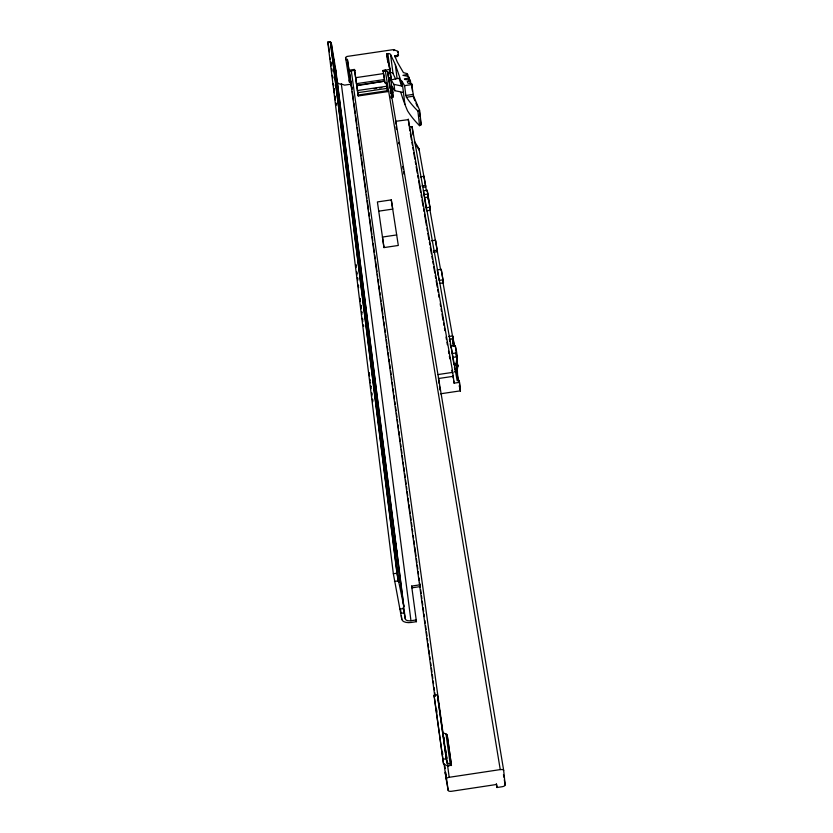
<?xml version="1.0" encoding="UTF-8"?>
<svg xmlns="http://www.w3.org/2000/svg" width="833" height="833" viewBox="0 0 833 833"><rect width="100%" height="100%" fill="white"/><g stroke="black" fill="none" stroke-linecap="round" stroke-linejoin="round"><path stroke-width="1.25" d="M371.58 392.739L371.914 395.998M416.448 621.678L416.136 619.95L410.961 620.731A5.248 2.645 -7.8 0 1 405.286 618.909L403.214 607.684L403.87 606.434L396.945 573.208L330.389 41.65L327.858 42.025L327.838 42.67L393.353 573.75L401.818 619.429A8.747 4.415 -7.8 0 0 411.283 622.449L416.448 621.678L411.637 586.078L420.207 584.787M458.348 380.941C456.172 369.321 458.764 357.274 455.203 345.57L450.965 346.205L451.101 347.455M456.161 353.119L457.13 358.596L456.015 365.427L456.932 356.795L452.694 357.419L453.995 364.76M456.911 373.382L457.838 365.26M330.389 41.65L331.315 43.306L335.834 70.139L335.595 72.523M397.601 56.405L398.382 54.447L397.466 55.384L394.738 55.78L394.873 56.8L397.601 56.405L397.466 55.384M351.974 89.183L347.392 59.403L345.851 59.632L345.56 57.498L346.945 56.467L393.676 49.584L397.841 51.354L398.507 55.467M400.756 92.369L401.204 93.546A175.701 156.135 11.5 0 0 404.911 104.364A175.378 155.854 11.5 0 0 407.576 110.872A146.358 92.432 -3.3 0 0 419.572 125.668L421.259 124.856L419.593 110.206L413.449 95.743L411.585 83.581L407.983 83.227L407.264 81.54L410.45 80.947L410.742 83.415M419.572 125.668L417.885 111.028L419.593 110.206M407.962 76.928L407.66 74.46L402.912 75.345L408.514 76.449L409.628 81.696M409.19 78.01L404.421 78.896L404.661 79.479L410.044 80.01L410.45 80.947M442.719 759.3L446.228 758.769L446.998 762.997L450.195 764.111A4.498 1.895 -8.3 0 1 451.403 765.142L447.998 766.068L444.676 764.455A4.509 1.905 -8.3 0 1 443.458 763.413L433.972 695.274L437.367 694.764L446.946 762.882M496.957 787.508L496.614 784.478L451.663 791.267A3.28 1.343 -8.3 0 1 448.185 790.434L446.155 779.157A3.332 1.385 -8.3 0 1 449.206 777.293L500.248 769.598A3.332 1.385 -9.1 0 1 503.684 770.473L505.162 784.925A3.27 1.333 -9.1 0 1 502.07 786.737L496.957 787.508L496.333 783.666M387.73 72.544L437.95 374.569L452.756 372.361L454.1 383.149L459.514 382.347L459.17 380.442L457.161 380.743L412.075 126.554L409.201 126.98M454.714 372.039L456.786 371.737M439.168 383.617L438.533 378.515L453.339 376.308M440.428 393.811L460.42 390.844L459.514 382.347M393.353 573.75L396.945 573.208M394.446 581.444L398.039 580.913M420.498 586.547L411.96 587.827L411.637 586.078M399.902 609.121L403.391 608.6M400.631 613.38L404.109 612.859M387.46 60.08L386.627 53.791L387.876 53.614A2.541 1.572 -7.6 0 1 390.562 54.53L395.311 64.516L401.037 81.113L401.641 85.976L393.988 84.404L390.948 79.926L398.976 78.219L401.641 85.976M347.392 59.403L348.871 70.243L354.462 69.42L358.221 95.962L387.626 91.63L386.804 86.226L357.43 90.558L357.524 91.172M434.691 695.43L349.433 72.929A2.166 1.739 -7.3 0 1 351.307 70.888L355.139 70.326M387.699 72.346L390.229 71.971L390.708 77.511L388.532 77.823L387.668 72.273A2.176 1.739 -9.7 0 0 385.346 71.128L383.159 71.451L383.024 70.461L389.906 69.441L386.627 53.791M355.629 77.688L383.534 73.585L384.523 79.52L356.462 83.654M389.126 72.763L390.365 72.586A2.499 1.572 -7.6 0 1 393.02 73.512L395.633 79.073M345.56 57.498L349.464 82.175L350.974 81.946M336.209 75.928L337.167 81.624A3.728 2.988 -6.5 0 0 341.343 84.018L344.602 85.122L350.912 84.195M356.691 85.268L384.784 81.134L356.753 85.716M385.033 82.675L386.179 82.509L387.626 91.63M374.121 88.725L376.672 88.35M379.234 87.975L381.785 87.59M401.037 81.113L402.058 81.322A148.961 92.286 -3.4 0 0 404.619 85.643L412.002 84.56M357.732 92.702L387.158 88.36M358.075 95.035L387.501 90.693M417.885 111.028A147.857 92.359 -3.3 0 1 406.442 97.253L405.827 95.483L413.147 94.4M406.442 97.253L413.605 96.201M452.756 372.361L408.389 119.64L395.821 121.285M420.29 176.846L424.007 176.294L425.819 186.915L423.331 187.29M421.894 185.946L425.642 185.395M428.235 197.067L424.413 197.629L426.569 210.791L430.401 210.228L427.204 190.236L423.393 190.799L424.299 196.619M424.059 194.62L427.891 194.047M391.291 199.889L377.401 201.94L383.982 247.588L398.309 245.464L391.291 199.889L392.718 209.093L378.723 211.166M426.204 207.719L430.047 207.146M396.695 234.937L382.451 237.051L383.982 247.588M431.598 240.789L435.492 240.216L437.273 250.16L437.45 251.681L433.535 252.253M433.358 250.743L437.273 250.16M439.439 283.459L443.458 282.856L441.24 269.319L437.231 269.913L438.262 275.744M443.125 279.805L439.085 280.409L438.679 278.076M448.539 336.542L452.673 335.928L454.464 345.893M453.6 345.591L452.381 338.812L449.393 339.25L449.799 341.52M452.59 356.451L452.267 353.525L456.515 352.9M455.713 365.468L457.817 365.156M455.047 371.351L457.025 371.049L456.838 369.363L454.86 369.654L454.422 367.207M327.838 42.67L330.378 42.296M391.146 97.159L393.093 97.055L390.76 79.25L388.792 79.354L389.979 88.288M391.77 86.205L394.8 90.693L403.432 92.473M451.476 765.548L447.175 735.05A4.425 1.937 -8.2 0 0 445.978 733.977L442.771 732.717M414.376 141.277L418.947 148.638L426.434 190.872M416.031 145.109L419.124 150.107L418.947 148.638M407.66 74.46L407.327 73.679L403.432 72.617L397.268 61.975L394.738 55.78M413.397 97.242L414.907 100.772M415.917 103.136L417.427 106.676M371.612 392.843L371.924 394.373M370.248 380.431L370.039 379.421M370.3 381.941L370.279 382.878M335.251 98.94L335.303 99.981M331.118 65.484L331.086 65.953M460.305 390.885L460.451 391.218M360.897 305.315L361.095 306.086L361.064 305.472M361.095 307.408L360.928 306.648L361.116 308.772M456.723 372.007L458.421 380.608M459.379 385.512L460.108 389.198L459.17 380.442M459.327 385.918L460.055 389.646M330.295 58.685L330.128 57.966L330.264 59.237M363.323 325.12L363.594 326.317L363.511 325.234M375.589 391.51L375.922 393.051L372.476 368.009L377.359 404.224L375.267 390.073L375.6 391.635M357.784 280.169L357.388 277.878M334.429 91.286L333.981 88.652M334.46 92.161L334.231 91.089L334.439 92.973M408.389 119.64L408.264 119.088L409.065 125.804M430.401 210.228L427.204 190.236M443.458 282.856L441.24 269.319M456.036 354.619L456.484 357.107M456.932 359.596L457.379 362.084L457.005 358.606M427.652 197.119L428.11 199.67M429.484 207.313L440.615 269.861M442.729 281.117L454.329 346.299M456.838 360.314L457.983 366.687M372.799 401.704L372.372 399.111M455.838 363.729L457.025 371.049M450.965 346.205L452.267 353.525M450.195 343.779L450.799 347.174M433.972 695.274L434.378 697.575M453.485 346.403L452.736 341.592M409.43 128.261L409.878 130.823M410.325 133.384L411.45 139.788M411.898 142.349L412.345 144.911M412.793 147.472L413.241 150.034M413.699 152.595L414.813 158.999M415.261 161.56L415.719 164.122M416.167 166.683L417.281 173.087M417.739 175.648L418.187 178.21M418.635 180.782L420.655 192.308M421.102 194.87L421.55 197.431M421.998 199.993L423.122 206.397M423.57 208.958L424.018 211.52M424.466 214.081L426.486 225.608M426.933 228.169L427.381 230.731M427.839 233.292L428.953 239.696M429.401 242.257L429.859 244.819M430.307 247.38L431.421 253.784M431.879 256.345L432.327 258.907M432.775 261.468L433.222 264.03M433.67 266.591L434.795 272.995M435.243 275.556L435.69 278.118M436.138 280.679L437.263 287.083M437.71 289.645L438.158 292.206M438.606 294.767L439.053 297.339M440.178 303.743L440.626 306.305M441.074 308.866L441.521 311.427M441.979 313.989L443.094 320.393M443.541 322.954L443.999 325.516M444.447 328.077L444.895 330.639M446.019 337.042L446.467 339.604M446.915 342.165L447.363 344.727M448.487 351.13L448.935 353.692M449.383 356.253L449.83 358.815M451.85 370.341L452.298 372.903M452.746 375.464L453.194 378.026M453.641 380.587L454.1 383.149M331.149 65.016L330.68 62.163M333.627 85.237L333.315 83.675L333.596 86.101M335.283 98.346L334.908 96.118M356.961 273.505L356.576 271.662L356.961 274.994M337.646 91.005L338.083 93.181L336.313 81.519L339.021 100.637L337.219 88.892L337.657 91.089M327.858 42.025L329.545 51.896M336.126 105.416L335.741 103M361.959 314.374L361.522 311.625M362.532 318.508L362.751 319.799M392.051 87.194L393.093 97.055M331.961 71.711L331.472 68.681M360.043 298.422L360.262 299.713M437.95 374.569L503.684 770.473M391 95.93L391.427 98.492M396.102 126.72L396.529 129.292M402.693 166.496L403.12 169.068M403.547 171.629L403.974 174.201M503.465 774.669L503.892 777.231M504.309 779.792L505.162 784.925M385.138 69.857L500.248 769.598M332.763 78.427L332.273 75.293M446.092 778.293L445.259 772.389L446.071 777.689M369.3 372.924L369.404 373.611M383.024 70.461L385.033 82.946M355.878 264.582L356.097 265.946M348.871 70.243L351.87 89.037M358.596 287.614L358.263 285.438M371.101 388.636L370.747 386.335M331.617 68.421L331.909 70.326M332.513 75.626L332.804 77.531M330.836 61.934L331.107 63.787M356.097 267.549L355.681 264.707M358.482 285.146L358.586 285.875M335.959 103.188L336.147 104.448M360.283 301.567L359.877 298.735M362.782 321.809L362.303 318.341M369.498 376.068L369.071 373.059M370.997 386.075L371.112 386.856M398.799 143.828L398.601 142.422M334.21 88.912L334.45 90.599M335.126 96.326L335.293 97.513M361.834 311.886L361.939 312.625M354.66 70.722L358.221 95.962M447.175 735.05L451.403 765.142M445.978 733.977L450.195 764.111M444.093 738.069L444.447 740.579M445.738 749.773L446.082 752.282M446.53 755.635L446.957 758.551M447.477 762.31L447.998 766.068M443.833 737.84L444.187 740.35M446.269 755.406L446.623 757.915M351.307 70.888L447.206 763.111M447.602 765.694L449.206 777.293M437.367 694.764L446.228 758.769M357.607 277.649L357.784 278.961M352.286 91.443L353.525 100.449M353.879 103.021L355.285 113.319M355.639 115.902L356.878 124.908M357.232 127.48L357.763 131.343M358.117 133.915L360.231 149.367M360.585 151.939L361.116 155.802M361.47 158.374L362.709 167.391M363.063 169.963L363.594 173.826M363.938 176.398L366.062 191.85M366.416 194.422L366.947 198.285M367.301 200.857L368.53 209.874M368.884 212.446L369.415 216.309M369.769 218.881L371.893 234.323M372.247 236.905L372.778 240.768M373.122 243.34L374.361 252.347M374.715 254.929L375.246 258.782M375.6 261.364L377.016 271.662M377.37 274.234L377.713 276.806M378.067 279.378L378.599 283.241M378.953 285.823L379.484 289.686M379.838 292.258L380.192 294.83M380.546 297.402L381.077 301.265M381.431 303.837L382.836 314.135M383.19 316.717L383.544 319.289M383.898 321.861L384.43 325.724M384.784 328.296L385.315 332.159M385.669 334.741L386.023 337.313M386.377 339.885L386.897 343.748M387.251 346.32L387.782 350.183M388.136 352.755L388.667 356.618M389.021 359.19L389.375 361.772M389.729 364.344L390.261 368.207M390.615 370.779L391.135 374.642M391.489 377.214L391.843 379.796M392.197 382.368L392.728 386.231M393.082 388.803L393.613 392.666M393.967 395.238L394.498 399.101M394.852 401.673L395.206 404.244M395.56 406.827L396.081 410.69M396.435 413.262L396.966 417.125M397.32 419.697L397.674 422.269M398.028 424.851L398.559 428.703M398.913 431.286L399.444 435.149M399.798 437.721L400.319 441.584M400.673 444.156L401.027 446.727M401.381 449.299L401.912 453.162M402.266 455.745L402.797 459.608M403.151 462.18L403.505 464.752M403.859 467.323L404.39 471.186M404.744 473.758L405.265 477.621M405.619 480.204L406.15 484.056M406.504 486.639L406.858 489.21M407.212 491.782L407.743 495.645M408.097 498.217L408.628 502.08M408.982 504.663L410.211 513.669M410.565 516.241L411.096 520.104M411.45 522.676L411.981 526.539M412.335 529.111L412.689 531.693M413.22 535.557L413.574 538.128M413.918 540.7L414.449 544.563M414.803 547.135L416.042 556.152M416.396 558.724L416.927 562.587M417.281 565.159L417.812 569.022M418.166 571.594L418.51 574.166M419.041 578.029L419.395 580.611M419.749 583.183L420.28 587.046M420.634 589.618L421.165 593.481M421.519 596.053L421.873 598.625M422.227 601.207L422.758 605.07M423.102 607.642L423.633 611.505M423.987 614.077L424.341 616.649M424.872 620.512L425.226 623.084M425.58 625.666L426.111 629.519M426.465 632.101L426.996 635.964M427.35 638.536L427.693 641.108M428.047 643.68L428.579 647.543M428.933 650.125L429.464 653.978M429.818 656.56L430.172 659.132M430.703 662.995L431.057 665.567M431.411 668.139L431.942 672.002M432.285 674.574L432.816 678.437M433.17 681.019L433.524 683.591M434.055 687.454L434.409 690.026M434.764 692.598L435.295 696.461M444.832 765.975L445.186 768.547M445.717 772.41L446.061 774.992M446.592 778.845L448.185 790.434M436.627 709.591L436.981 712.173M442.448 752.105L442.802 754.677M444.041 763.694L446.155 779.157M434.576 698.72L439.324 733.227A4.446 1.958 -8.3 0 0 439.418 733.488M439.501 734.487L443.458 763.413M349.173 80.03L349.464 82.175M386.804 86.226L386.887 86.84M438.45 377.859L438.533 378.515M390.313 90.849L390.656 93.4M386.179 82.509L386.387 84.06M372.715 399.517L372.809 400.236M387.876 53.614L390.365 72.586M390.385 72.95L391.51 81.582M392.156 86.507L392.968 92.661M388.896 63.454L390.875 78.552M395.883 121.774L396.216 124.315M387.512 59.07L388.011 62.839M390.562 54.53L393.02 73.512M393.988 84.404L394.8 90.693M341.343 84.018L410.961 620.731M452.621 340.791L452.381 338.812M393.676 49.584L393.811 50.605M395.311 64.516L397.081 78.448M335.834 70.139L403.87 606.434M337.167 81.624L405.286 618.909M336.074 76.636L336.397 79.218M336.886 83.081L337.219 85.664M337.709 89.527L338.198 93.4M341.124 116.599L341.457 119.171M341.936 123.045L342.269 125.616M342.759 129.49L343.081 132.062M343.571 135.935L343.894 138.507M344.383 142.381L344.716 144.952M345.206 148.826L345.528 151.398M348.621 175.888L348.944 178.47M349.433 182.333L349.766 184.916M350.256 188.779L350.578 191.361M351.068 195.224L351.391 197.806M351.88 201.669L352.203 204.252M352.692 208.115L353.025 210.687M356.93 241.622L357.263 244.204M357.753 248.067L358.075 250.65M358.565 254.513L358.888 257.095M360.189 267.403L360.522 269.986M365.25 307.367L365.572 309.938M366.062 313.812L366.385 316.384M372.747 366.655L373.069 369.227M331.315 43.306L399.246 582.361M330.462 42.098L398.122 581.309M400.694 610.402L401.017 612.984M401.339 615.556L401.818 619.429M402.058 81.322L404.911 104.364M439.48 386.168L439.959 389.99M397.841 51.354L397.966 52.364M404.619 85.643L405.827 95.483M412.075 126.554L413.095 135.04M410.044 80.01L410.482 83.696M408.514 76.449L408.951 80.135M424.007 176.294L424.184 177.814M411.585 83.581L412.45 90.964M419.436 111.393L420.009 116.422M420.301 118.932L420.873 123.95M435.492 240.216L435.659 241.726M452.673 335.928L452.84 337.438M456.796 356.607L455.203 345.57M390.708 77.511L390.76 79.25M351.901 87.767A2.145 1.708 -7.4 0 1 351.713 87.257M414.553 142.662A2.426 0.531 71.8 0 1 414.418 142.391M339.979 108.051L338.167 96.378L339.979 108.051M336.636 81.644L334.856 70.128L336.636 81.644M335.72 74.397L333.044 55.811L335.699 74.46M367.707 327.577L363.126 294.122L367.707 327.577M396.706 551.81L394.457 536.65L396.706 551.81M363.198 291.966L358.784 259.657L363.198 291.966"/></g></svg>
